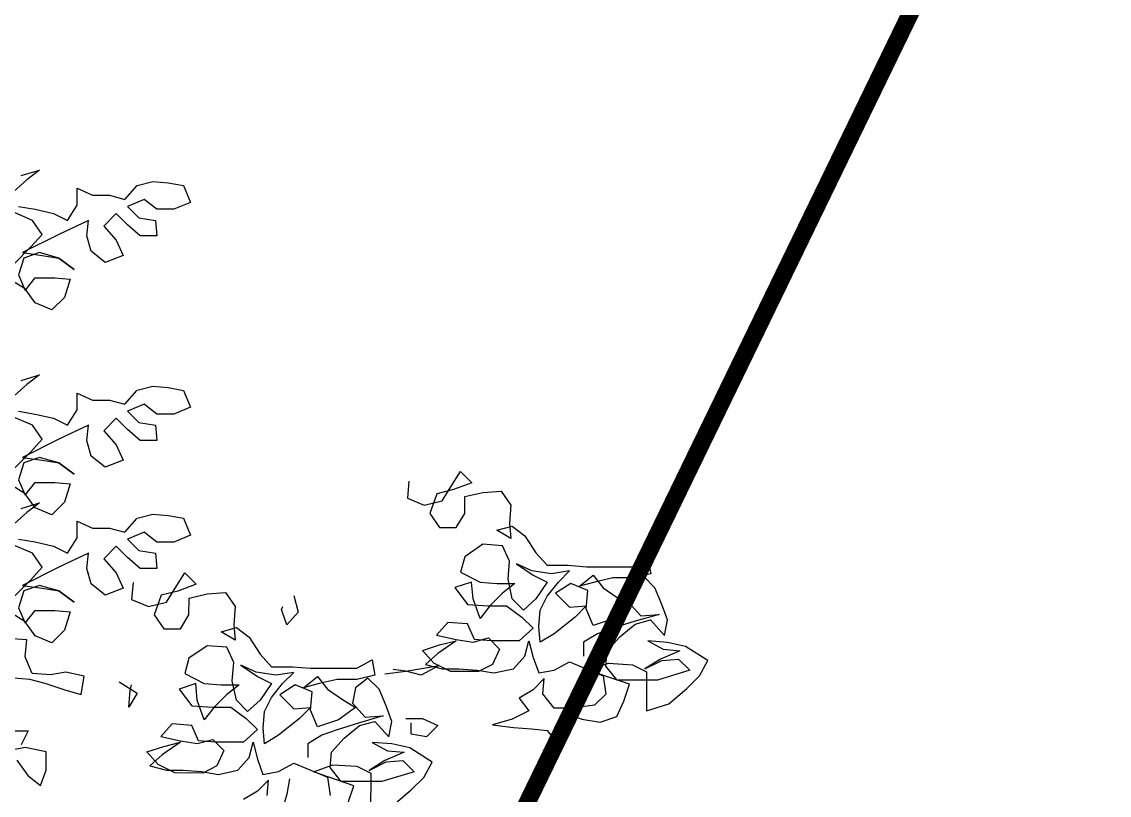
# Model space of a CAD drawing. Header units: inches. Extents: x 350994 to 353538, y 1581369 to 1583842.
# Drawn here: x 351712.405 to 351713.671, y 1583638.855 to 1583639.756 of the extents above; entities that cross this region are included whole.
import ezdxf

# ---------------------------------------------------------------- set-up
doc = ezdxf.new("R2010")
doc.units = ezdxf.units.IN
doc.header["$MEASUREMENT"] = 0
doc.linetypes.add('1', pattern=[0])
doc.linetypes.add('DASHDOTX2', pattern=[2, 1, -0.5, 0, -0.5])
doc.layers.add('CULVERT', color=255, linetype='1')
doc.layers.add('TREE', color=81, linetype='1')

# ---------------------------------------------------------------- blocks, each defined once
blk = doc.blocks.new('TREE_4')
at = {"color": 94}
for points in [[(406, 8746.4), (443.6, 8758), (417.5, 8737.7), (391.5, 8714.6)], [(400.1, 8682.8), (434.8, 8677), (472.4, 8668.3), (501.3, 8653.8), (521.6, 8685.6), (521.6, 8720.3), (553.4, 8705.8), (588.1, 8705.8), (619.9, 8697.1), (645.9, 8726), (677.8, 8734.6), (709.6, 8731.7), (741.4, 8725.9), (755.8, 8691.2), (721.1, 8676.8), (686.4, 8676.8), (660.4, 8697), (625.7, 8682.6), (648.8, 8659.5), (683.5, 8653.7), (686.3, 8621.9), (651.6, 8621.9), (625.6, 8645), (602.5, 8668.2), (576.5, 8642.2), (602.5, 8613.3), (616.9, 8581.4), (579.3, 8567), (550.4, 8590.2), (541.8, 8622), (544.7, 8653.8), (483.9, 8624.9), (408.7, 8587.4), (449.2, 8581.6), (483.9, 8575.8), (515.7, 8552.6), (483.9, 8575.8), (443.4, 8587.4), (411.6, 8575.8), (400, 8541.2), (414.4, 8509.3), (434.7, 8535.3), (475.2, 8535.3), (507, 8532.4), (495.4, 8494.8), (469.3, 8468.8), (434.7, 8483.3), (414.4, 8512.2), (385.6, 8529.6)], [(391.4, 8564.3), (426.1, 8599), (449.2, 8625), (429, 8653.9), (388.6, 8671.3)], [(406, 8323.2), (443.6, 8334.8), (417.5, 8314.6), (391.5, 8291.5)], [(400.1, 8259.6), (434.8, 8253.8), (472.4, 8245.1), (501.3, 8230.6), (521.6, 8262.4), (521.6, 8297.1), (553.4, 8282.6), (588.1, 8282.6), (619.9, 8273.9), (645.9, 8302.8), (677.8, 8311.4), (709.6, 8308.5), (741.4, 8302.7), (755.8, 8268), (721.1, 8253.6), (686.4, 8253.6), (660.4, 8273.9), (625.7, 8259.4), (648.8, 8236.3), (683.5, 8230.5), (686.3, 8198.7), (651.6, 8198.7), (625.6, 8221.8), (602.5, 8245), (576.5, 8219), (602.5, 8190.1), (616.9, 8158.2), (579.3, 8143.8), (550.4, 8167), (541.8, 8198.8), (544.7, 8230.6), (483.9, 8201.7), (408.7, 8164.2), (449.2, 8158.4), (483.9, 8152.6), (515.7, 8129.4), (483.9, 8152.6), (443.4, 8164.2), (411.6, 8152.6), (400, 8118), (414.4, 8086.1), (434.7, 8112.2), (475.2, 8112.1), (507, 8109.2), (495.4, 8071.6), (469.3, 8045.6), (434.7, 8060.1), (414.4, 8089), (385.6, 8106.4)], [(391.4, 8141.1), (426.1, 8175.8), (449.2, 8201.8), (429, 8230.7), (388.6, 8248.1)], [(391.2, 7708.9), (423, 7706), (454.8, 7697.3), (498.2, 7682.8), (530, 7674.1), (535.8, 7711.7), (498.2, 7720.4), (466.4, 7714.6), (428.8, 7717.6), (414.4, 7752.3), (417.3, 7787), (376.8, 7789.9)], [(406, 8058.7), (443.6, 8070.3), (417.5, 8050.1), (391.5, 8027)], [(400.1, 7995.1), (434.8, 7989.3), (472.4, 7980.6), (501.3, 7966.1), (521.6, 7997.9), (521.6, 8032.6), (553.4, 8018.1), (588.1, 8018.1), (619.9, 8009.4), (645.9, 8038.3), (677.8, 8046.9), (709.6, 8044), (741.4, 8038.2), (755.8, 8003.5), (721.1, 7989.1), (686.4, 7989.1), (660.4, 8009.4), (625.7, 7994.9), (648.8, 7971.8), (683.5, 7966), (686.3, 7934.2), (651.6, 7934.2), (625.6, 7957.4), (602.5, 7980.5), (576.5, 7954.5), (602.5, 7925.6), (616.9, 7893.7), (579.3, 7879.3), (550.4, 7902.5), (541.8, 7934.3), (544.7, 7966.1), (483.9, 7937.2), (408.7, 7899.7), (449.2, 7893.9), (483.9, 7888.1), (515.7, 7864.9), (483.9, 7888.1), (443.4, 7899.7), (411.6, 7888.2), (400, 7853.5), (414.4, 7821.7), (434.7, 7847.7), (475.2, 7847.6), (507, 7844.7), (495.4, 7807.1), (469.3, 7781.1), (434.7, 7795.6), (414.4, 7824.5), (385.6, 7841.9)], [(391.4, 7876.6), (426.1, 7911.3), (449.2, 7937.3), (429, 7966.2), (388.6, 7983.6)], [(1207.1, 8114.9), (1204.1, 8080.2), (1238.8, 8065.7), (1276.4, 8074.4), (1293.8, 8103.3), (1314.1, 8135.1), (1337.2, 8111.9), (1299.6, 8097.5), (1264.9, 8088.8), (1250.4, 8048.4), (1270.6, 8019.4), (1305.3, 8019.4), (1322.6, 8048.3), (1322.7, 8083), (1360.3, 8091.6), (1397.9, 8094.5), (1418.1, 8065.6), (1415.1, 8028), (1418, 7996.2), (1389.1, 8013.6), (1420.9, 8022.2), (1446.9, 8001.9), (1470, 7967.2), (1493.1, 7941.2), (1536.5, 7941.1), (1574.1, 7938.2), (1669.5, 7938.1), (1701.3, 7955.4), (1707.1, 7923.6), (1669.5, 7915), (1629, 7915), (1591.4, 7906.4), (1559.6, 7897.7), (1588.5, 7920.8), (1608.7, 7894.8), (1637.6, 7874.5), (1666.5, 7857.2), (1631.8, 7831.2), (1588.4, 7816.8), (1574, 7851.5), (1576.9, 7889.1), (1542.3, 7903.5), (1510.4, 7883.3), (1539.3, 7854.4), (1574, 7857.3), (1550.9, 7834.1), (1507.5, 7799.5), (1478.5, 7782.2), (1475.7, 7814), (1478.6, 7848.7), (1493.1, 7877.6), (1516.2, 7906.5), (1539.4, 7929.6), (1501.8, 7923.8), (1461.3, 7929.6), (1429.5, 7944.1), (1464.2, 7921), (1493.1, 7906.5), (1469.9, 7871.8), (1443.9, 7848.7), (1420.8, 7871.8), (1412.2, 7912.3), (1415.1, 7949.9), (1400.7, 7981.7), (1360.2, 7984.7), (1322.6, 7958.7), (1313.9, 7926.9), (1354.3, 7906.6), (1389, 7903.7), (1426.6, 7903.6), (1400.6, 7883.4), (1374.5, 7857.4), (1354.3, 7831.4), (1339.8, 7871.9), (1337, 7906.6), (1302.3, 7895.1), (1328.3, 7860.4), (1371.6, 7857.4), (1409.2, 7857.4), (1441, 7834.2), (1464.1, 7811.1), (1435.2, 7785.1), (1377.3, 7785.1), (1342.6, 7788.1), (1328.2, 7819.9), (1287.7, 7822.8), (1264.6, 7796.8), (1305.1, 7788.1), (1339.8, 7782.3), (1371.6, 7790.9), (1394.7, 7767.8), (1380.2, 7736), (1351.3, 7721.6), (1293.4, 7721.6), (1258.8, 7739), (1235.6, 7765), (1270.4, 7776.6), (1305.1, 7785.2), (1267.4, 7759.2), (1241.4, 7736.1), (1276.1, 7727.4), (1310.8, 7727.4), (1348.4, 7724.5), (1383.1, 7718.6), (1423.5, 7727.3), (1446.7, 7753.3), (1455.4, 7785.1), (1464, 7750.4), (1475.6, 7718.6), (1507.4, 7724.3), (1539.2, 7741.6), (1608.6, 7712.7), (1614.3, 7675.1), (1591.2, 7652), (1544.9, 7646.2), (1507.3, 7646.2), (1484.2, 7675.2), (1487.1, 7707), (1464, 7683.9), (1435.1, 7666.6), (1455.3, 7640.5), (1420.6, 7623.2), (1380.1, 7611.7), (1423.4, 7605.8), (1461, 7602.9), (1492.8, 7600), (1515.9, 7571.1), (1524.6, 7605.8), (1530.4, 7637.6), (1565.1, 7623.1), (1602.7, 7617.2), (1637.4, 7628.8), (1651.9, 7660.6), (1663.5, 7695.3), (1611.5, 7712.7), (1579.7, 7724.2), (1620.2, 7738.7), (1669.3, 7735.7), (1698.2, 7721.2), (1698.1, 7640.3), (1744.4, 7654.7), (1782, 7686.5), (1808.1, 7712.5), (1825.5, 7744.3), (1779.2, 7773.2), (1741.6, 7781.9), (1701.2, 7784.9), (1733, 7767.5), (1767.6, 7764.6), (1727.2, 7747.2), (1695.3, 7727), (1730, 7744.3), (1764.7, 7747.2), (1787.8, 7724.1), (1721.3, 7703.9), (1637.5, 7704), (1614.4, 7732.9), (1617.3, 7764.7), (1643.3, 7793.6), (1675.2, 7819.6), (1707, 7828.2), (1735.9, 7796.4), (1741.7, 7828.2), (1730.1, 7860), (1715.7, 7894.7), (1692.6, 7917.9), (1666.6, 7897.6), (1660.8, 7865.8), (1686.8, 7836.9), (1724.3, 7839.8), (1675.2, 7825.4), (1628.9, 7810.9), (1597.1, 7799.4), (1568.2, 7782.1), (1568.1, 7753.2)], [(637.2, 7905.3), (634.2, 7870.6), (668.9, 7856.1), (706.5, 7864.8), (723.9, 7893.7), (744.1, 7925.4), (767.3, 7902.3), (729.7, 7887.9), (695, 7879.2), (680.5, 7838.8), (700.7, 7809.8), (735.4, 7809.8), (752.7, 7838.7), (752.8, 7873.4), (790.4, 7882), (828, 7884.9), (848.2, 7856), (845.2, 7818.4), (848.1, 7786.6), (819.2, 7803.9), (851, 7812.6), (877, 7792.3), (900.1, 7757.6), (923.2, 7731.6), (966.6, 7731.5), (1004.2, 7728.6), (1099.6, 7728.5), (1131.4, 7745.8), (1137.2, 7714), (1099.6, 7705.4), (1059.1, 7705.4), (1021.5, 7696.8), (989.7, 7688.1), (1018.6, 7711.2), (1038.8, 7685.2), (1067.7, 7664.9), (1096.6, 7647.5), (1061.9, 7621.6), (1018.5, 7607.1), (1004.1, 7641.9), (1007, 7679.4), (972.3, 7693.9), (940.5, 7673.7), (969.4, 7644.8), (1004.1, 7647.6), (981, 7624.5), (937.6, 7589.9), (908.6, 7572.5), (905.8, 7604.4), (908.7, 7639), (923.2, 7667.9), (946.3, 7696.8), (969.5, 7719.9), (931.9, 7714.2), (891.4, 7720), (859.6, 7734.5), (894.3, 7711.3), (923.2, 7696.9), (900, 7662.2), (874, 7639.1), (850.9, 7662.2), (842.2, 7702.7), (845.2, 7740.3), (830.7, 7772.1), (790.3, 7775), (752.7, 7749.1), (744, 7717.3), (784.4, 7697), (819.1, 7694.1), (856.7, 7694), (830.7, 7673.8), (804.6, 7647.8), (784.3, 7621.8), (769.9, 7662.3), (767.1, 7697), (732.4, 7685.5), (758.4, 7650.8), (801.7, 7647.8), (839.3, 7647.8), (871.1, 7624.6), (894.2, 7601.5), (865.3, 7575.5), (807.4, 7575.5), (772.7, 7578.5), (758.3, 7610.3), (717.8, 7613.2), (694.7, 7587.2), (735.2, 7578.5), (769.8, 7572.7), (801.7, 7581.3), (824.8, 7558.2), (810.3, 7526.4), (781.4, 7511.9), (723.5, 7512), (688.9, 7529.4), (665.7, 7555.4), (700.5, 7567), (735.2, 7575.6), (697.5, 7549.6), (671.5, 7526.5), (706.2, 7517.8), (740.9, 7517.8), (778.5, 7514.8), (813.2, 7509), (853.6, 7517.7), (876.8, 7543.7), (885.5, 7575.5), (894.1, 7540.8), (905.7, 7508.9), (937.5, 7514.7), (969.3, 7532), (1038.7, 7503), (1044.4, 7465.4)], [(914.3, 7465.6), (917.2, 7497.4), (894.1, 7474.3), (865.2, 7456.9)], [(1082, 7451), (1093.6, 7485.6), (1041.6, 7503), (1009.8, 7514.6), (1050.3, 7529), (1099.4, 7526.1), (1128.3, 7511.6), (1128.2, 7430.7)], [(1174.5, 7445.1), (1212.1, 7476.9), (1238.2, 7502.9), (1255.6, 7534.6), (1209.3, 7563.6), (1171.7, 7572.3), (1131.3, 7575.2), (1163.1, 7557.9), (1197.7, 7554.9), (1157.3, 7537.6), (1125.4, 7517.4), (1160.1, 7534.7), (1194.8, 7537.6), (1217.9, 7514.4), (1151.4, 7494.3), (1067.6, 7494.3), (1044.5, 7523.3), (1047.4, 7555.1), (1073.4, 7584), (1105.3, 7610), (1137.1, 7618.6), (1166, 7586.8), (1171.8, 7618.6), (1160.2, 7650.4), (1145.8, 7685.1), (1122.7, 7708.2), (1096.7, 7688), (1090.9, 7656.2), (1116.9, 7627.3), (1154.4, 7630.1), (1105.3, 7615.7), (1059, 7601.3), (1027.2, 7589.8), (998.3, 7572.5), (998.2, 7543.6)], [(969.6, 7879), (978.3, 7844.3), (955.1, 7818.3), (943.6, 7850.1), (946.5, 7855.9)], [(1157.4, 7716.9), (1200.8, 7722.6), (1270.2, 7734.1), (1232.6, 7713.9), (1200.8, 7722.6), (1174.8, 7725.5)], [(608.1, 7700), (645.6, 7676.9), (628.2, 7648), (631.2, 7682.7), (634.1, 7694.2)], [(1200.7, 7624.3), (1235.4, 7624.3), (1267.2, 7609.8), (1244, 7586.7), (1212.2, 7592.5), (1212.3, 7615.6)], [(382.4, 7599.1), (420, 7599), (405.5, 7570.1)], [(396.8, 7538.3), (419.9, 7506.5), (445.9, 7486.2), (457.5, 7518), (457.6, 7555.6), (414.2, 7564.3), (382.4, 7558.6)], [(960.6, 7500.2), (954.8, 7468.4), (946.1, 7436.6)]]:
    blk.add_lwpolyline(points, dxfattribs=at)

msp = doc.modelspace()

# ---------------------------------------------------------------- linework, layer by layer
at = {"layer": 'CULVERT', "color": 250, "linetype": 'DASHDOTX2', "lineweight": 5, "ltscale": 2, "const_width": 0.02, "elevation": 89.253}
msp.add_lwpolyline([(351719.1391, 1583651.5045), (351711.0253, 1583634.7935)], dxfattribs=at)

# ---------------------------------------------------------------- block references
at = {"layer": 'TREE', "lineweight": 5, "xscale": 0.0005632341344607994, "yscale": 0.0005632341490127146, "zscale": 0.0005632341444477617}
msp.add_blockref('TREE_4', (351712.1756, 1583634.6504), dxfattribs=at)

doc.saveas('drawing.dxf')
